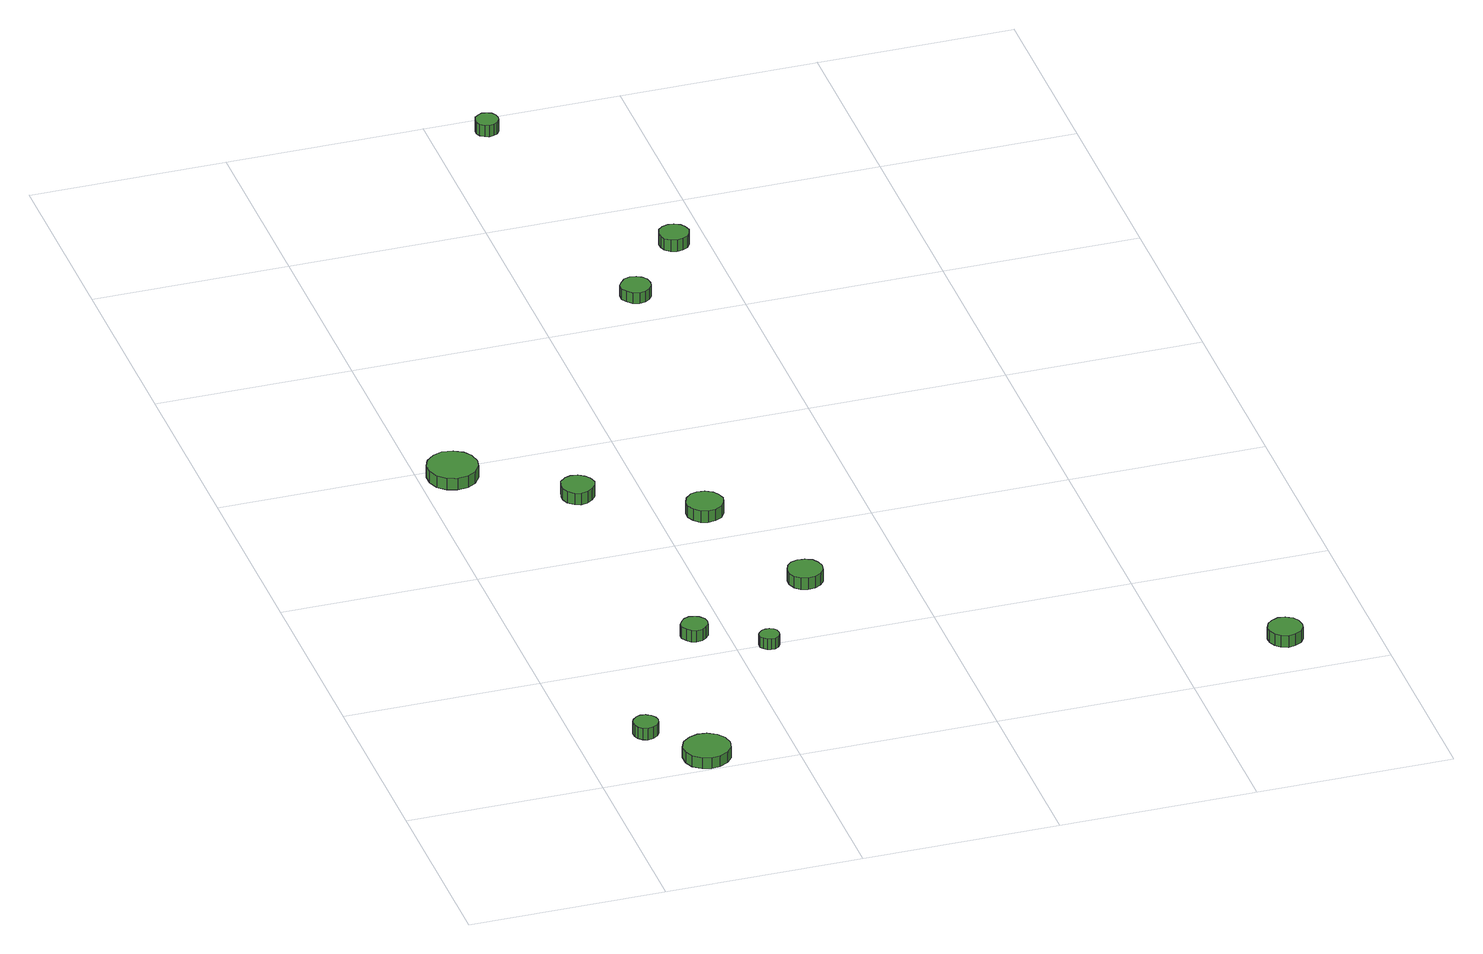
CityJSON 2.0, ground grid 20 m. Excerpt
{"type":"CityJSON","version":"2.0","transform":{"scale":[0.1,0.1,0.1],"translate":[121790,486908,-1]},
"CityObjects":{
"tree1":{"type":"SolitaryVegetationObject","attributes":{"function":"something"},"geometry":[{"type":"MultiSurface","lod":"1","boundaries":[[[0,1,2,3,4,5,6,7,8,9,10,11,12,13,14]],[[15,16,17,18,19,20,21,22,23,24,25,26,27,28,29]],[[0,29,28,1]],[[1,28,27,2]],[[2,27,26,3]],[[3,26,25,4]],[[4,25,24,5]],[[5,24,23,6]],[[6,23,22,7]],[[7,22,21,8]],[[8,21,20,9]],[[9,20,19,10]],[[10,19,18,11]],[[11,18,17,12]],[[12,17,16,13]],[[13,16,15,14]],[[14,15,29,0]]]}]},
"tree2":{"type":"SolitaryVegetationObject","attributes":{"function":"something"},"geometry":[{"type":"MultiSurface","lod":"1","boundaries":[[[30,31,32,33,34,35,36,37,38,39,40,41,42,43,44]],[[45,46,47,48,49,50,51,52,53,54,55,56,57,58,59]],[[30,59,58,31]],[[31,58,57,32]],[[32,57,56,33]],[[33,56,55,34]],[[34,55,54,35]],[[35,54,53,36]],[[36,53,52,37]],[[37,52,51,38]],[[38,51,50,39]],[[39,50,49,40]],[[40,49,48,41]],[[41,48,47,42]],[[42,47,46,43]],[[43,46,45,44]],[[44,45,59,30]]]}]},
"tree3":{"type":"SolitaryVegetationObject","attributes":{"function":"something"},"geometry":[{"type":"MultiSurface","lod":"1","boundaries":[[[60,61,62,63,64,65,66,67,68,69,70,71,72,73,74]],[[75,76,77,78,79,80,81,82,83,84,85,86,87,88,89]],[[60,89,88,61]],[[61,88,87,62]],[[62,87,86,63]],[[63,86,85,64]],[[64,85,84,65]],[[65,84,83,66]],[[66,83,82,67]],[[67,82,81,68]],[[68,81,80,69]],[[69,80,79,70]],[[70,79,78,71]],[[71,78,77,72]],[[72,77,76,73]],[[73,76,75,74]],[[74,75,89,60]]]}]},
"tree4":{"type":"SolitaryVegetationObject","attributes":{"function":"something"},"geometry":[{"type":"MultiSurface","lod":"1","boundaries":[[[90,91,92,93,94,95,96,97,98,99,100,101,102,103,104]],[[105,106,107,108,109,110,111,112,113,114,115,116,117,118,119]],[[90,119,118,91]],[[91,118,117,92]],[[92,117,116,93]],[[93,116,115,94]],[[94,115,114,95]],[[95,114,113,96]],[[96,113,112,97]],[[97,112,111,98]],[[98,111,110,99]],[[99,110,109,100]],[[100,109,108,101]],[[101,108,107,102]],[[102,107,106,103]],[[103,106,105,104]],[[104,105,119,90]]]}]},
"tree5":{"type":"SolitaryVegetationObject","attributes":{"function":"something"},"geometry":[{"type":"MultiSurface","lod":"1","boundaries":[[[120,121,122,123,124,125,126,127,128,129,130,131,132,133,134]],[[135,136,137,138,139,140,141,142,143,144,145,146,147,148,149]],[[120,149,148,121]],[[121,148,147,122]],[[122,147,146,123]],[[123,146,145,124]],[[124,145,144,125]],[[125,144,143,126]],[[126,143,142,127]],[[127,142,141,128]],[[128,141,140,129]],[[129,140,139,130]],[[130,139,138,131]],[[131,138,137,132]],[[132,137,136,133]],[[133,136,135,134]],[[134,135,149,120]]]}]},
"tree6":{"type":"SolitaryVegetationObject","attributes":{"function":"something"},"geometry":[{"type":"MultiSurface","lod":"1","boundaries":[[[150,151,152,153,154,155,156,157,158,159,160,161,162,163,164]],[[165,166,167,168,169,170,171,172,173,174,175,176,177,178,179]],[[150,179,178,151]],[[151,178,177,152]],[[152,177,176,153]],[[153,176,175,154]],[[154,175,174,155]],[[155,174,173,156]],[[156,173,172,157]],[[157,172,171,158]],[[158,171,170,159]],[[159,170,169,160]],[[160,169,168,161]],[[161,168,167,162]],[[162,167,166,163]],[[163,166,165,164]],[[164,165,179,150]]]}]},
"tree7":{"type":"SolitaryVegetationObject","attributes":{"function":"something"},"geometry":[{"type":"MultiSurface","lod":"1","boundaries":[[[180,181,182,183,184,185,186,187,188,189,190,191,192,193,194]],[[195,196,197,198,199,200,201,202,203,204,205,206,207,208,209]],[[180,209,208,181]],[[181,208,207,182]],[[182,207,206,183]],[[183,206,205,184]],[[184,205,204,185]],[[185,204,203,186]],[[186,203,202,187]],[[187,202,201,188]],[[188,201,200,189]],[[189,200,199,190]],[[190,199,198,191]],[[191,198,197,192]],[[192,197,196,193]],[[193,196,195,194]],[[194,195,209,180]]]}]},
"tree8":{"type":"SolitaryVegetationObject","attributes":{"function":"something"},"geometry":[{"type":"MultiSurface","lod":"1","boundaries":[[[210,211,212,213,214,215,216,217,218,219,220,221,222,223,224]],[[225,226,227,228,229,230,231,232,233,234,235,236,237,238,239]],[[210,239,238,211]],[[211,238,237,212]],[[212,237,236,213]],[[213,236,235,214]],[[214,235,234,215]],[[215,234,233,216]],[[216,233,232,217]],[[217,232,231,218]],[[218,231,230,219]],[[219,230,229,220]],[[220,229,228,221]],[[221,228,227,222]],[[222,227,226,223]],[[223,226,225,224]],[[224,225,239,210]]]}]},
"tree9":{"type":"SolitaryVegetationObject","attributes":{"function":"something"},"geometry":[{"type":"MultiSurface","lod":"1","boundaries":[[[240,241,242,243,244,245,246,247,248,249,250,251,252,253,254]],[[255,256,257,258,259,260,261,262,263,264,265,266,267,268,269]],[[240,269,268,241]],[[241,268,267,242]],[[242,267,266,243]],[[243,266,265,244]],[[244,265,264,245]],[[245,264,263,246]],[[246,263,262,247]],[[247,262,261,248]],[[248,261,260,249]],[[249,260,259,250]],[[250,259,258,251]],[[251,258,257,252]],[[252,257,256,253]],[[253,256,255,254]],[[254,255,269,240]]]}]},
"tree10":{"type":"SolitaryVegetationObject","attributes":{"function":"something"},"geometry":[{"type":"MultiSurface","lod":"1","boundaries":[[[270,271,272,273,274,275,276,277,278,279,280,281,282,283,284]],[[285,286,287,288,289,290,291,292,293,294,295,296,297,298,299]],[[270,299,298,271]],[[271,298,297,272]],[[272,297,296,273]],[[273,296,295,274]],[[274,295,294,275]],[[275,294,293,276]],[[276,293,292,277]],[[277,292,291,278]],[[278,291,290,279]],[[279,290,289,280]],[[280,289,288,281]],[[281,288,287,282]],[[282,287,286,283]],[[283,286,285,284]],[[284,285,299,270]]]}]},
"tree11":{"type":"SolitaryVegetationObject","attributes":{"function":"something"},"geometry":[{"type":"MultiSurface","lod":"1","boundaries":[[[300,301,302,303,304,305,306,307,308,309,310,311,312,313,314]],[[315,316,317,318,319,320,321,322,323,324,325,326,327,328,329]],[[300,329,328,301]],[[301,328,327,302]],[[302,327,326,303]],[[303,326,325,304]],[[304,325,324,305]],[[305,324,323,306]],[[306,323,322,307]],[[307,322,321,308]],[[308,321,320,309]],[[309,320,319,310]],[[310,319,318,311]],[[311,318,317,312]],[[312,317,316,313]],[[313,316,315,314]],[[314,315,329,300]]]}]},
"tree12":{"type":"SolitaryVegetationObject","attributes":{"function":"something"},"geometry":[{"type":"MultiSurface","lod":"1","boundaries":[[[330,331,332,333,334,335,336,337,338,339,340,341,342,343,344]],[[345,346,347,348,349,350,351,352,353,354,355,356,357,358,359]],[[330,359,358,331]],[[331,358,357,332]],[[332,357,356,333]],[[333,356,355,334]],[[334,355,354,335]],[[335,354,353,336]],[[336,353,352,337]],[[337,352,351,338]],[[338,351,350,339]],[[339,350,349,340]],[[340,349,348,341]],[[341,348,347,342]],[[342,347,346,343]],[[343,346,345,344]],[[344,345,359,330]]]}]}
},
"vertices":[
[82,81,19],[81,86,19],[78,90,19],[73,93,19],[68,94,19],[63,92,19],[59,88,19],[57,84,19],[57,78,19],[59,74,19],[63,70,19],[68,68,19],[73,69,19],[78,72,19],[81,76,19],[81,76,6],[78,72,6],[73,69,6],[68,68,6],[63,70,6],[59,74,6],[57,78,6],[57,84,6],[59,88,6],[63,92,6],[68,94,6],[73,93,6],[78,90,6],[81,86,6],[82,81,6],
[137,24,17],[135,33,17],[129,41,17],[120,46,17],[111,47,17],[102,44,17],[94,38,17],[90,29,17],[90,19,17],[94,10,17],[102,4,17],[111,1,17],[120,2,17],[129,7,17],[135,14,17],[135,14,5],[129,7,5],[120,2,5],[111,1,5],[102,4,5],[94,10,5],[90,19,5],[90,29,5],[94,38,5],[102,44,5],[111,47,5],[120,46,5],[129,41,5],[135,33,5],[137,24,5],
[59,585,19],[57,596,19],[51,604,19],[42,609,19],[31,611,19],[21,607,19],[13,600,19],[9,591,19],[9,580,19],[13,570,19],[21,563,19],[31,560,19],[42,561,19],[51,566,19],[57,575,19],[57,575,6],[51,566,6],[42,561,6],[31,560,6],[21,563,6],[13,570,6],[9,580,6],[9,591,6],[13,600,6],[21,607,6],[31,611,6],[42,609,6],[51,604,6],[57,596,6],[59,585,6],
[180,232,23],[179,237,23],[175,242,23],[171,244,23],[165,245,23],[160,243,23],[156,239,23],[153,234,23],[153,229,23],[156,224,23],[160,220,23],[165,218,23],[171,219,23],[175,222,23],[179,226,23],[179,226,10],[175,222,10],[171,219,10],[165,218,10],[160,220,10],[156,224,10],[153,229,10],[153,234,10],[156,239,10],[160,243,10],[165,245,10],[171,244,10],[175,242,10],[179,237,10],[180,232,10],
[241,194,21],[240,199,21],[238,202,21],[234,204,21],[230,204,21],[226,203,21],[223,200,21],[221,197,21],[221,192,21],[223,189,21],[226,186,21],[230,185,21],[234,185,21],[238,187,21],[240,190,21],[240,190,9],[238,187,9],[234,185,9],[230,185,9],[226,186,9],[223,189,9],[221,192,9],[221,197,9],[223,200,9],[226,203,9],[230,204,9],[234,204,9],[238,202,9],[240,199,9],[241,194,9],
[154,510,22],[152,517,22],[148,522,22],[142,526,22],[135,527,22],[129,525,22],[123,520,22],[121,513,22],[121,507,22],[123,500,22],[129,495,22],[135,493,22],[142,494,22],[148,498,22],[152,503,22],[152,503,9],[148,498,9],[142,494,9],[135,493,9],[129,495,9],[123,500,9],[121,507,9],[121,513,9],[123,520,9],[129,525,9],[135,527,9],[142,526,9],[148,522,9],[152,517,9],[154,510,9],
[260,433,29],[258,440,29],[254,446,29],[247,450,29],[239,451,29],[232,449,29],[226,443,29],[223,436,29],[223,429,29],[226,422,29],[232,416,29],[239,414,29],[247,415,29],[254,419,29],[258,425,29],[258,425,16],[254,419,16],[247,415,16],[239,414,16],[232,416,16],[226,422,16],[223,429,16],[223,436,16],[226,443,16],[232,449,16],[239,451,16],[247,450,16],[254,446,16],[258,440,16],[260,433,16],
[315,289,27],[313,296,27],[309,302,27],[302,305,27],[295,306,27],[288,304,27],[283,299,27],[280,292,27],[280,285,27],[283,278,27],[288,273,27],[295,271,27],[302,272,27],[309,275,27],[313,281,27],[313,281,14],[309,275,14],[302,272,14],[295,271,14],[288,273,14],[283,278,14],[280,285,14],[280,292,14],[283,299,14],[288,304,14],[295,306,14],[302,305,14],[309,302,14],[313,296,14],[315,289,14],
[316,840,22],[315,847,22],[311,852,22],[306,855,22],[300,856,22],[294,854,22],[289,849,22],[286,844,22],[286,837,22],[289,832,22],[294,827,22],[300,825,22],[306,826,22],[311,829,22],[315,834,22],[315,834,10],[311,829,10],[306,826,10],[300,825,10],[294,827,10],[289,832,10],[286,837,10],[286,844,10],[289,849,10],[294,854,10],[300,856,10],[306,855,10],[311,852,10],[315,847,10],[316,840,10],
[266,1168,25],[265,1173,25],[262,1177,25],[258,1179,25],[253,1180,25],[249,1178,25],[245,1175,25],[243,1170,25],[243,1165,25],[245,1161,25],[249,1158,25],[253,1156,25],[258,1157,25],[262,1159,25],[265,1163,25],[265,1163,12],[262,1159,12],[258,1157,12],[253,1156,12],[249,1158,12],[245,1161,12],[243,1165,12],[243,1170,12],[245,1175,12],[249,1178,12],[253,1180,12],[258,1179,12],[262,1177,12],[265,1173,12],[266,1168,12],
[380,918,24],[378,924,24],[375,929,24],[369,932,24],[363,933,24],[357,931,24],[352,927,24],[350,921,24],[350,915,24],[352,909,24],[357,905,24],[363,903,24],[369,904,24],[375,907,24],[378,912,24],[378,912,11],[375,907,11],[369,904,11],[363,903,11],[357,905,11],[352,909,11],[350,915,11],[350,921,11],[352,927,11],[357,931,11],[363,933,11],[369,932,11],[375,929,11],[378,924,11],[380,918,11],
[727,54,22],[726,61,22],[722,67,22],[715,71,22],[708,72,22],[701,69,22],[696,65,22],[693,58,22],[693,51,22],[696,44,22],[701,40,22],[708,37,22],[715,38,22],[722,42,22],[726,47,22],[726,47,9],[722,42,9],[715,38,9],[708,37,9],[701,40,9],[696,44,9],[693,51,9],[693,58,9],[696,65,9],[701,69,9],[708,72,9],[715,71,9],[722,67,9],[726,61,9],[727,54,9]
]}
